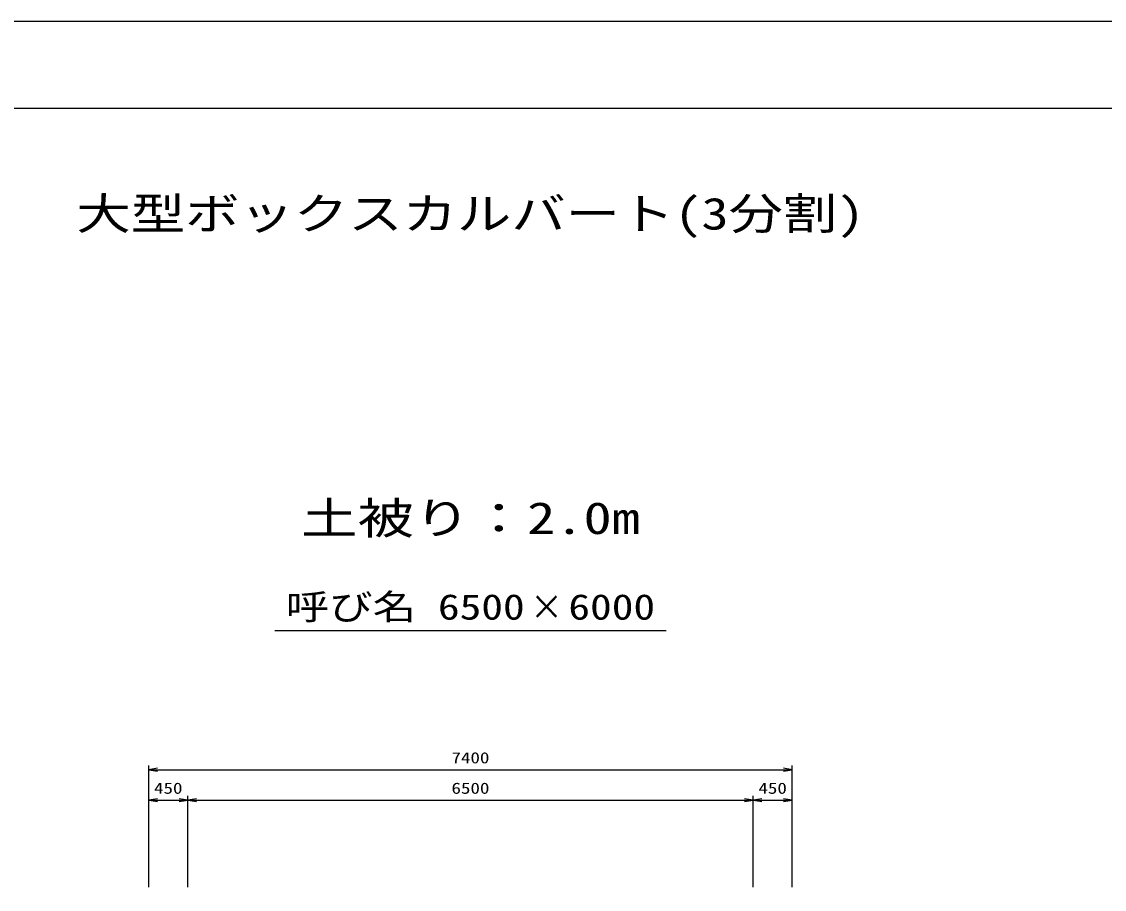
# Model space of a CAD drawing. Units: millimetres at full size. Extents: x 0 to 42050, y 0 to 29700.
# Drawn here: x 15864 to 28314, y 19725 to 29700 of the extents above; entities that cross this region are included whole.
import ezdxf
from ezdxf.enums import TextEntityAlignment as Align

# ---------------------------------------------------------------- set-up
doc = ezdxf.new("R2010")
doc.units = ezdxf.units.MM
for name, color, linetype, lineweight in [('D-STR-DIM', 7, 'Continuous', 25), ('D-TTL', 2, 'Continuous', 25), ('D-TTL-TXT', 7, 'Continuous', 25)]:
    doc.layers.add(name, color=color, linetype=linetype, lineweight=lineweight)
doc.styles.add('ＭＳ ゴシック', font='')
doc.styles.get('ＭＳ ゴシック').set_extended_font_data('MS Gothic')

# ---------------------------------------------------------------- blocks, each defined once
blk = doc.blocks.new('open_arrow')
at = {"color": 0, "linetype": 'Continuous', "lineweight": -2}
blk.add_lwpolyline([(7.5, 1.25), (0, 0), (7.5, -1.25)], dxfattribs=at)

msp = doc.modelspace()

# ---------------------------------------------------------------- linework, layer by layer
at = {"layer": 'D-STR-DIM'}
for p, q in [((17325, 19750), (17325, 21150)), ((17325, 21100), (24725, 21100)), ((24725, 19750), (24725, 21150)), ((17325, 19750), (17325, 20800)), ((17775, 19750), (17775, 20800)), ((17775, 19750), (17775, 20800)), ((24275, 19750), (24275, 20800)), ((24275, 19750), (24275, 20800)), ((24725, 19750), (24725, 20800)), ((17325, 20750), (17775, 20750)), ((17775, 20750), (24275, 20750)), ((24275, 20750), (24725, 20750))]:
    msp.add_line(p, q, dxfattribs=at)
at = {"layer": 'D-TTL'}
for points in [[(0, 0), (42050, 0), (42050, 29700), (0, 29700)], [(1000, 1000), (41050, 1000), (41050, 28700), (1000, 28700)]]:
    msp.add_lwpolyline(points, close=True, dxfattribs=at)
at = {"layer": 'D-TTL-TXT'}
msp.add_line((18775, 22700), (23275, 22700), dxfattribs=at)

# ---------------------------------------------------------------- block references
at = {"layer": 'D-STR-DIM', "xscale": 13.3, "yscale": 13.3}
for p in [(17325, 21100), (17325, 20750), (17775, 20750), (24275, 20750)]:
    msp.add_blockref('open_arrow', p, dxfattribs=at)
at = {"layer": 'D-STR-DIM', "xscale": 13.3, "yscale": 13.3, "rotation": 180}
for p in [(24725, 21100), (17775, 20750), (24275, 20750), (24725, 20750)]:
    msp.add_blockref('open_arrow', p, dxfattribs=at)

# ---------------------------------------------------------------- texts
at = {"layer": 'D-STR-DIM', "style": 'ＭＳ ゴシック', "width": 1.25}
for s, p in [('7400', (21025, 21237.5)), ('450', (17550, 20887.5)), ('6500', (21025, 20887.5)), ('450', (24500, 20887.5))]:
    msp.add_text(s, height=128.3, dxfattribs=at).set_placement(p, align=Align.MIDDLE_CENTER)
at = {"layer": 'D-TTL-TXT', "style": 'ＭＳ ゴシック'}
for s, height, width, p in [('大型ボックスカルバート(3分割)', 366.6, 1.25, (21025, 27200)), ('土被り：2.0m', 366.6, 1.3, (21025, 23700)), ('呼び名', 293.3, 1.25, (19650, 22737.5)), ('6500', 293.3, 1.25, (21150, 22737.5)), ('×', 293.3, 0.95, (21900, 22737.5)), ('6000', 293.3, 1.25, (22650, 22737.5))]:
    msp.add_text(s, height=height, dxfattribs=dict(at, width=width)).set_placement(p, align=Align.BOTTOM_CENTER)

doc.saveas('drawing.dxf')
